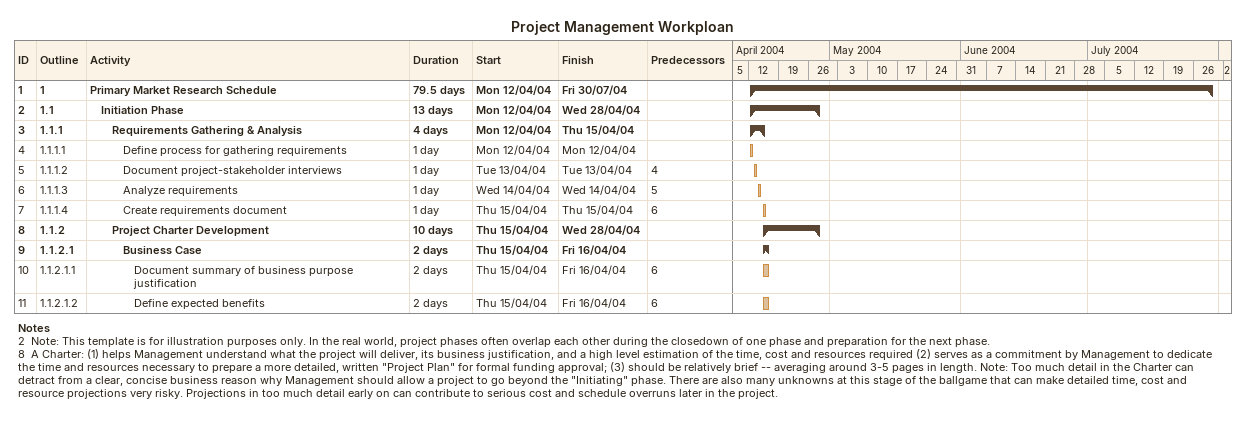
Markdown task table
Project Management Workploan

| ID | WBS | Task | Duration | Start | Finish | Predecessors |
|---|---|---|---|---|---|---|
| 1 | 1 | **Primary Market Research Schedule** | 79.5d | 2004-04-12 | 2004-07-30 |  |
| 2 | 1.1 | **Initiation Phase** | 13d | 2004-04-12 | 2004-04-28 |  |
| 3 | 1.1.1 | **Requirements Gathering & Analysis** | 4d | 2004-04-12 | 2004-04-15 |  |
| 4 | 1.1.1.1 | Define process for gathering requirements | 1d | 2004-04-12 | 2004-04-12 |  |
| 5 | 1.1.1.2 | Document project-stakeholder interviews | 1d | 2004-04-13 | 2004-04-13 | 4 |
| 6 | 1.1.1.3 | Analyze requirements | 1d | 2004-04-14 | 2004-04-14 | 5 |
| 7 | 1.1.1.4 | Create requirements document | 1d | 2004-04-15 | 2004-04-15 | 6 |
| 8 | 1.1.2 | **Project Charter Development** | 10d | 2004-04-15 | 2004-04-28 |  |
| 9 | 1.1.2.1 | **Business Case** | 2d | 2004-04-15 | 2004-04-16 |  |
| 10 | 1.1.2.1.1 | Document summary of business purpose justification | 2d | 2004-04-15 | 2004-04-16 | 6 |
| 11 | 1.1.2.1.2 | Define expected benefits | 2d | 2004-04-15 | 2004-04-16 | 6 |

Notes
- 2: Note: This template is for illustration purposes only. In the real world, project phases often overlap each other during the closedown of one phase and preparation for the next phase.
- 8: A Charter: (1) helps Management understand what the project will deliver, its business justification, and a high level estimation of the time, cost and resources required (2) serves as a commitment by Management to dedicate the time and resources necessary to prepare a more detailed, written "Project Plan" for formal funding approval; (3) should be relatively brief -- averaging around 3-5 pages in length. Note: Too much detail in the Charter can detract from a clear, concise business reason why Management should allow a project to go beyond the "Initiating" phase. There are also many unknowns at this stage of the ballgame that can make detailed time, cost and resource projections very risky. Projections in too much detail early on can contribute to serious cost and schedule overruns later in the project.
